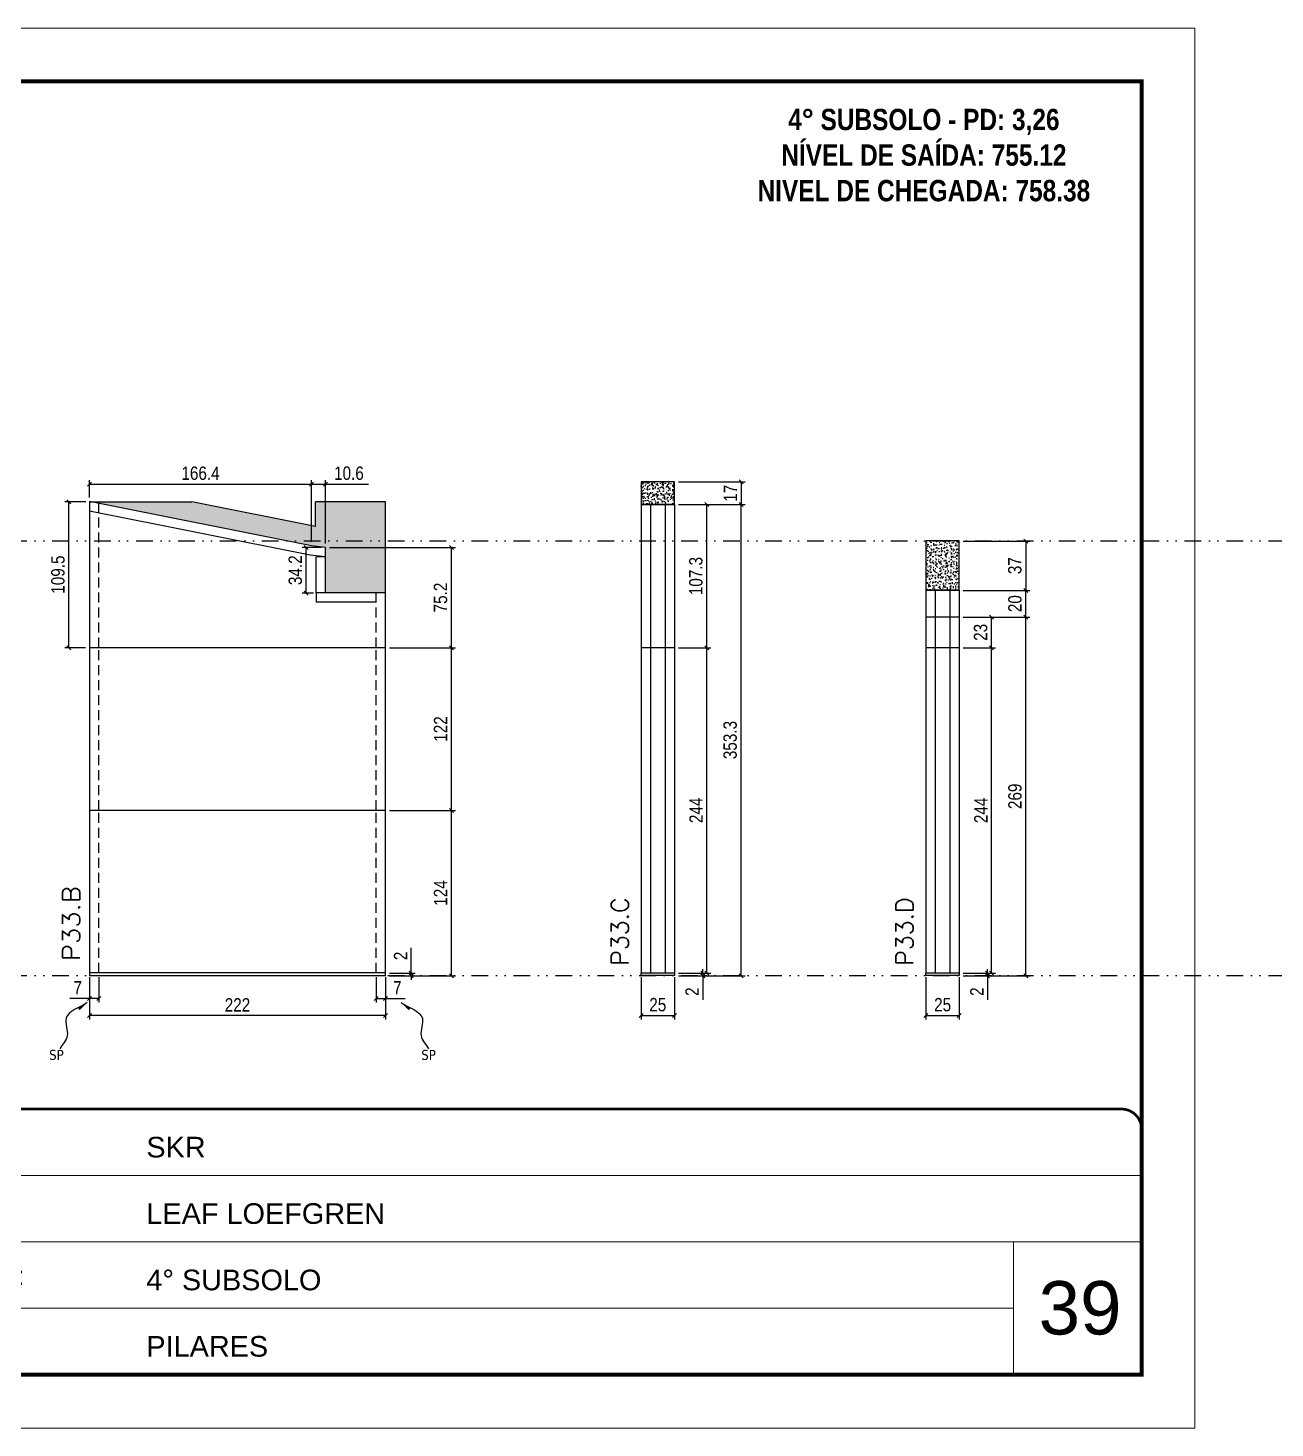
# Model space of a CAD drawing. Header units: millimetres. Extents: x 13777 to 27878, y -21631 to 6985.
# Drawn here: x 18193 to 19129, y -4402 to -3352 of the extents above; entities that cross this region are included whole.
import ezdxf

# ---------------------------------------------------------------- set-up
doc = ezdxf.new("R2010")
doc.units = ezdxf.units.MM
for name, pattern in [('CONTINUO', [0]), ('DASHED', [0.75, 0.5, -0.25]), ('DIVIDE2', [0.625, 0.25, -0.125, 0, -0.125, 0, -0.125]), ('HIDDEN', [0.375, 0.25, -0.125])]:
    doc.linetypes.add(name, pattern=pattern)
for name, color, linetype, lineweight in [('CARIMBO', 255, 'Continuous', 9), ('Folhas', 255, 'Continuous', 9), ('SARRAFO DE PRESSAO', 251, 'DASHED', 9), ('Texto Seção', 7, 'Continuous', 15)]:
    doc.layers.add(name, color=color, linetype=linetype, lineweight=lineweight)
for name, color, linetype in [('COTA', 241, 'Continuous'), ('NOMENCLATURA', 7, 'Continuous'), ('Nível', 160, 'Continuous'), ('Painéis', 200, 'Continuous'), ('SARR_2.2x7', 40, 'Continuous'), ('Sarrafo de Pressão', 42, 'HIDDEN'), ('texto', 7, 'Continuous')]:
    doc.layers.add(name, color=color, linetype=linetype)
doc.styles.add('ARIAL', font='arial.ttf')
doc.styles.add('COTA TECNICA', font='techl___.ttf', dxfattribs={"height": 10})
doc.styles.add('COTA TECNICA-50', font='techl___.ttf', dxfattribs={"height": 10})
doc.styles.add('REGUA-120', font='ROMANS.shx', dxfattribs={"height": 15})
doc.styles.add('ROMANC', font='techb___.ttf', dxfattribs={"height": 2.5})
doc.styles.get("Standard").update_dxf_attribs({"font": 'arial.ttf'})
doc.styles.add('Tecnologia', font='')
doc.styles.get('Tecnologia').set_extended_font_data('Forgotten Futurist')
doc.dimstyles.new('COTA PAINEL-50', dxfattribs={"dimtxt": 10, "dimasz": 3, "dimexe": 3, "dimexo": 3, "dimgap": 3, "dimtad": 1, "dimdec": 1, "dimzin": 12, "dimdsep": 46, "dimtxsty": 'COTA TECNICA-50', "dimblk1": 'OBLIQUE', "dimblk2": 'OBLIQUE', "dimsah": 1, "dimcen": 0.9, "dimclrd": 4, "dimclre": 4, "dimclrt": 240, "dimadec": 1, "dimazin": 3, "dimtfac": 1, "dimtdec": 1, "dimtmove": 0, "dimatfit": 3, "dimfxl": 1, "dimtolj": 1, "dimtzin": 12, "dimarcsym": 0})
doc.dimstyles.new('PAINEL', dxfattribs={"dimtxt": 10, "dimasz": 3, "dimexe": 3, "dimexo": 3, "dimgap": 3, "dimtad": 1, "dimdec": 1, "dimzin": 12, "dimdsep": 46, "dimtxsty": 'COTA TECNICA', "dimblk1": 'OBLIQUE', "dimblk2": 'OBLIQUE', "dimsah": 1, "dimcen": 0.9, "dimclrd": 4, "dimclre": 4, "dimclrt": 240, "dimadec": 1, "dimazin": 3, "dimtfac": 1, "dimtdec": 1, "dimtmove": 0, "dimatfit": 3, "dimfxl": 1, "dimtolj": 1, "dimtzin": 12, "dimarcsym": 0})
doc.dimstyles.get("Standard").update_dxf_attribs({"dimtxt": 0.18, "dimasz": 0.18, "dimexe": 0.18, "dimexo": 0.0625, "dimgap": 0.09, "dimtad": 0, "dimtih": 1, "dimtoh": 1, "dimdec": 4, "dimzin": 0, "dimdsep": 46, "dimtxsty": 'Standard', "dimcen": 0.09, "dimadec": 0, "dimazin": 0, "dimtfac": 1, "dimtdec": 4, "dimtofl": 0, "dimtmove": 0, "dimatfit": 3, "dimfxl": 1, "dimtolj": 1, "dimtzin": 0, "dimarcsym": 0})

# ---------------------------------------------------------------- blocks, each defined once
blk = doc.blocks.new('9999999999')
at = {"color": 30, "linetype": 'CONTINUO'}
for p, q in [((98564.6, 34230.2), (98564.6, 34429.4)), ((98564.6, 34379.6), (99584, 34379.6)), ((98564.6, 34329.8), (99488, 34329.8)), ((99584, 34329.8), (99488, 34329.8)), ((99488, 34329.8), (99488, 34230.2)), ((98564.6, 34280), (99488, 34280))]:
    blk.add_line(p, q, dxfattribs=at)
at = {"color": 30, "linetype": 'CONTINUO', "const_width": 2}
blk.add_lwpolyline([(99584, 34230.2), (99584, 34414.4, 0.414214), (99569, 34429.4), (98229, 34429.4, 0.414214), (98214, 34414.4), (98214, 34245.2, 0.414214), (98229, 34230.2), (99584, 34230.2)], format="xyb", dxfattribs=at)
at = {"layer": 'Folhas'}
blk.add_lwpolyline([(98139, 34190.2), (99624, 34190.2), (99624, 35240.2), (98139, 35240.2)], close=True, dxfattribs=at)
at = {"layer": 'Folhas', "color": 30, "const_width": 3}
blk.add_lwpolyline([(98214, 34230.2), (99584, 34230.2), (99584, 35200.2), (98214, 35200.2)], close=True, dxfattribs=at)
at = {"color": 7, "linetype": 'Continuous', "ltscale": 5, "style": 'ARIAL'}
for s, height, p in [('SKR', 15.48, (98837.7, 34393.1)), ('LEAF LOEFGREN', 15.483, (98837.7, 34343.3)), ('4° SUBSOLO', 15.48, (98837.7, 34293.5)), ('NOVA SISTEMAS CONSTRUTIVOS', 11.059, (98263.2, 34267.2)), ('PILARES', 15.48, (98837.7, 34243.7))]:
    blk.add_text(s, height=height, dxfattribs=at).set_placement(p)
at = {"layer": 'Folhas', "color": 7, "style": 'Tecnologia', "width": 1.5}
for s, p in [('CLIENTE:', (98573.7, 34397.2)), ('OBRA:', (98573.7, 34347.3)), ('PAVIMENTO:', (98573.7, 34297.5)), ('PROJETO:', (98573.7, 34247.7))]:
    blk.add_text(s, height=14, dxfattribs=at).set_placement(p)
blk = doc.blocks.new('_Oblique')
at = {"color": 0, "linetype": 'ByBlock', "lineweight": -2}
blk.add_line((-0.5, -0.5), (0.5, 0.5), dxfattribs=at)
blk = doc.blocks.new('*D974')
at = {"layer": 'COTA', "color": 4, "lineweight": -2, "transparency": 16777216}
for p, q in [((18653.2, -4064.2), (18653.2, -4096.1)), ((18678.2, -4064.2), (18678.2, -4096.1)), ((18653.2, -4093.1), (18678.2, -4093.1))]:
    blk.add_line(p, q, dxfattribs=at)
at = {"layer": 'Defpoints', "color": 0, "transparency": 16777216}
for p in [(18653.2, -4061.2), (18678.2, -4061.2), (18678.2, -4093.1)]:
    blk.add_point(p, dxfattribs=at)
at = {"layer": 'COTA', "color": 4, "lineweight": -2, "transparency": 16777216, "xscale": 3, "yscale": 3, "zscale": 3, "rotation": 180}
blk.add_blockref('_Oblique', (18653.2, -4093.1), dxfattribs=at)
at = {"layer": 'COTA', "color": 4, "lineweight": -2, "transparency": 16777216, "xscale": 3, "yscale": 3, "zscale": 3}
blk.add_blockref('_Oblique', (18678.2, -4093.1), dxfattribs=at)
at = {"layer": 'COTA', "color": 240, "transparency": 16777216, "insert": (18665.7, -4085), "char_height": 10, "attachment_point": 5, "style": 'COTA TECNICA'}
blk.add_mtext('\\A1;25', dxfattribs=at)
blk = doc.blocks.new('*D975')
at = {"layer": 'COTA', "color": 4, "lineweight": -2, "transparency": 16777216}
for p, q in [((18681.2, -4061.2), (18702.4, -4061.2)), ((18681.2, -4063.2), (18702.4, -4063.2)), ((18699.4, -4061.2), (18699.4, -4058.2)), ((18699.4, -4061.2), (18699.4, -4063.2)), ((18699.4, -4063.2), (18699.4, -4081.3))]:
    blk.add_line(p, q, dxfattribs=at)
at = {"layer": 'Defpoints', "color": 0, "transparency": 16777216}
for p in [(18678.2, -4061.2), (18678.2, -4063.2), (18699.4, -4061.2)]:
    blk.add_point(p, dxfattribs=at)
at = {"layer": 'COTA', "color": 4, "lineweight": -2, "transparency": 16777216, "xscale": 3, "yscale": 3, "zscale": 3}
for p, rotation in [((18699.4, -4061.2), 270), ((18699.4, -4063.2), 90)]:
    blk.add_blockref('_Oblique', p, dxfattribs=dict(at, rotation=rotation))
at = {"layer": 'COTA', "color": 240, "transparency": 16777216, "insert": (18691.4, -4075.2), "char_height": 10, "attachment_point": 5, "rotation": 90, "style": 'COTA TECNICA-50'}
blk.add_mtext('\\A1;2', dxfattribs=at)
blk = doc.blocks.new('*D980')
at = {"layer": 'COTA', "color": 4, "linetype": 'ByBlock', "lineweight": -2, "transparency": 16777216}
for p, q in [((18681.2, -3692.8), (18731.2, -3692.8)), ((18728.2, -3692.8), (18728.2, -3709.9)), ((18681.2, -3709.9), (18731.2, -3709.9))]:
    blk.add_line(p, q, dxfattribs=at)
at = {"layer": 'Defpoints', "color": 0, "linetype": 'ByBlock', "transparency": 16777216}
for p in [(18678.2, -3692.8), (18678.2, -3709.9), (18728.2, -3709.9)]:
    blk.add_point(p, dxfattribs=at)
at = {"layer": 'COTA', "color": 4, "linetype": 'ByBlock', "lineweight": -2, "transparency": 16777216, "xscale": 3, "yscale": 3, "zscale": 3}
for p, rotation in [((18728.2, -3692.8), 90), ((18728.2, -3709.9), 270)]:
    blk.add_blockref('_Oblique', p, dxfattribs=dict(at, rotation=rotation))
at = {"layer": 'COTA', "color": 240, "linetype": 'ByBlock', "transparency": 16777216, "insert": (18720.2, -3701.4), "char_height": 10, "attachment_point": 5, "rotation": 90, "style": 'COTA TECNICA'}
blk.add_mtext('\\A1;17', dxfattribs=at)
blk = doc.blocks.new('*D976')
at = {"layer": 'COTA', "color": 4, "lineweight": -2, "transparency": 16777216}
for p, q in [((18681.2, -3709.9), (18731.2, -3709.9)), ((18728.2, -4063.2), (18728.2, -3709.9)), ((18681.2, -4063.2), (18731.2, -4063.2))]:
    blk.add_line(p, q, dxfattribs=at)
at = {"layer": 'Defpoints', "color": 0, "transparency": 16777216}
for p in [(18678.2, -3709.9), (18728.2, -3709.9), (18678.2, -4063.2)]:
    blk.add_point(p, dxfattribs=at)
at = {"layer": 'COTA', "color": 4, "lineweight": -2, "transparency": 16777216, "xscale": 3, "yscale": 3, "zscale": 3}
for p, rotation in [((18728.2, -3709.9), 90), ((18728.2, -4063.2), 270)]:
    blk.add_blockref('_Oblique', p, dxfattribs=dict(at, rotation=rotation))
at = {"layer": 'COTA', "color": 240, "transparency": 16777216, "insert": (18720, -3886.5), "char_height": 10, "attachment_point": 5, "rotation": 90, "style": 'COTA TECNICA-50'}
blk.add_mtext('\\A1;353.3', dxfattribs=at)
blk = doc.blocks.new('*D981')
at = {"layer": 'COTA', "color": 4, "lineweight": -2, "transparency": 16777216}
for p, q in [((18681.2, -3817.2), (18705.5, -3817.2)), ((18702.5, -4061.2), (18702.5, -3817.2)), ((18681.2, -4061.2), (18705.5, -4061.2))]:
    blk.add_line(p, q, dxfattribs=at)
at = {"layer": 'Defpoints', "color": 0, "transparency": 16777216}
for p in [(18678.2, -3817.2), (18702.5, -3817.2), (18678.2, -4061.2)]:
    blk.add_point(p, dxfattribs=at)
at = {"layer": 'COTA', "color": 4, "lineweight": -2, "transparency": 16777216, "xscale": 3, "yscale": 3, "zscale": 3}
for p, rotation in [((18702.5, -3817.2), 90), ((18702.5, -4061.2), 270)]:
    blk.add_blockref('_Oblique', p, dxfattribs=dict(at, rotation=rotation))
at = {"layer": 'COTA', "color": 240, "transparency": 16777216, "insert": (18694.4, -3939.2), "char_height": 10, "attachment_point": 5, "rotation": 90, "style": 'COTA TECNICA'}
blk.add_mtext('\\A1;244', dxfattribs=at)
blk = doc.blocks.new('*D982')
at = {"layer": 'COTA', "color": 4, "lineweight": -2, "transparency": 16777216}
for p, q in [((18681.2, -3709.9), (18705.5, -3709.9)), ((18702.5, -3817.2), (18702.5, -3709.9)), ((18681.2, -3817.2), (18705.5, -3817.2))]:
    blk.add_line(p, q, dxfattribs=at)
at = {"layer": 'Defpoints', "color": 0, "transparency": 16777216}
for p in [(18678.2, -3709.9), (18702.5, -3709.9), (18678.2, -3817.2)]:
    blk.add_point(p, dxfattribs=at)
at = {"layer": 'COTA', "color": 4, "lineweight": -2, "transparency": 16777216, "xscale": 3, "yscale": 3, "zscale": 3}
for p, rotation in [((18702.5, -3709.9), 90), ((18702.5, -3817.2), 270)]:
    blk.add_blockref('_Oblique', p, dxfattribs=dict(at, rotation=rotation))
at = {"layer": 'COTA', "color": 240, "transparency": 16777216, "insert": (18694.3, -3763.5), "char_height": 10, "attachment_point": 5, "rotation": 90, "style": 'COTA TECNICA'}
blk.add_mtext('\\A1;107.3', dxfattribs=at)
blk = doc.blocks.new('*D983')
at = {"layer": 'COTA', "color": 4, "lineweight": -2, "transparency": 16777216}
for p, q in [((18239.5, -4064.2), (18239.5, -4096.1)), ((18461.5, -4064.2), (18461.5, -4096.1)), ((18461.5, -4093.1), (18239.5, -4093.1))]:
    blk.add_line(p, q, dxfattribs=at)
at = {"layer": 'Defpoints', "color": 0, "transparency": 16777216}
for p in [(18239.5, -4061.2), (18461.5, -4061.2), (18239.5, -4093.1)]:
    blk.add_point(p, dxfattribs=at)
at = {"layer": 'COTA', "color": 4, "lineweight": -2, "transparency": 16777216, "xscale": 3, "yscale": 3, "zscale": 3, "rotation": 180}
blk.add_blockref('_Oblique', (18239.5, -4093.1), dxfattribs=at)
at = {"layer": 'COTA', "color": 4, "lineweight": -2, "transparency": 16777216, "xscale": 3, "yscale": 3, "zscale": 3}
blk.add_blockref('_Oblique', (18461.5, -4093.1), dxfattribs=at)
at = {"layer": 'COTA', "color": 240, "transparency": 16777216, "insert": (18350.5, -4085.1), "char_height": 10, "attachment_point": 5, "style": 'COTA TECNICA'}
blk.add_mtext('\\A1;222', dxfattribs=at)
blk = doc.blocks.new('*D984')
at = {"layer": 'COTA', "color": 4, "lineweight": -2, "transparency": 16777216}
for p, q in [((18454.5, -4064.2), (18454.5, -4083.4)), ((18461.5, -4066.2), (18461.5, -4083.4)), ((18454.5, -4080.4), (18461.5, -4080.4)), ((18461.5, -4080.4), (18476.3, -4080.4))]:
    blk.add_line(p, q, dxfattribs=at)
at = {"layer": 'Defpoints', "color": 0, "transparency": 16777216}
for p in [(18454.5, -4061.2), (18461.5, -4063.2), (18461.5, -4080.4)]:
    blk.add_point(p, dxfattribs=at)
at = {"layer": 'COTA', "color": 4, "lineweight": -2, "transparency": 16777216, "xscale": 3, "yscale": 3, "zscale": 3, "rotation": 180}
blk.add_blockref('_Oblique', (18454.5, -4080.4), dxfattribs=at)
at = {"layer": 'COTA', "color": 4, "lineweight": -2, "transparency": 16777216, "xscale": 3, "yscale": 3, "zscale": 3}
blk.add_blockref('_Oblique', (18461.5, -4080.4), dxfattribs=at)
at = {"layer": 'COTA', "color": 240, "transparency": 16777216, "insert": (18470.4, -4072.3), "char_height": 10, "attachment_point": 5, "style": 'COTA TECNICA-50'}
blk.add_mtext('\\A1;7', dxfattribs=at)
blk = doc.blocks.new('*D985')
at = {"layer": 'COTA', "color": 4, "lineweight": -2, "transparency": 16777216}
for p, q in [((18239.5, -4066.2), (18239.5, -4083.4)), ((18246.5, -4064.2), (18246.5, -4083.4)), ((18239.5, -4080.4), (18224.8, -4080.4)), ((18246.5, -4080.4), (18239.5, -4080.4))]:
    blk.add_line(p, q, dxfattribs=at)
at = {"layer": 'Defpoints', "color": 0, "transparency": 16777216}
for p in [(18239.5, -4063.2), (18246.5, -4061.2), (18239.5, -4080.4)]:
    blk.add_point(p, dxfattribs=at)
at = {"layer": 'COTA', "color": 4, "lineweight": -2, "transparency": 16777216, "xscale": 3, "yscale": 3, "zscale": 3, "rotation": 180}
blk.add_blockref('_Oblique', (18239.5, -4080.4), dxfattribs=at)
at = {"layer": 'COTA', "color": 4, "lineweight": -2, "transparency": 16777216, "xscale": 3, "yscale": 3, "zscale": 3}
blk.add_blockref('_Oblique', (18246.5, -4080.4), dxfattribs=at)
at = {"layer": 'COTA', "color": 240, "transparency": 16777216, "insert": (18230.7, -4072.3), "char_height": 10, "attachment_point": 5, "style": 'COTA TECNICA-50'}
blk.add_mtext('\\A1;7', dxfattribs=at)
blk = doc.blocks.new('*D986')
at = {"layer": 'COTA', "color": 4, "lineweight": -2, "transparency": 16777216}
for p, q in [((18480.8, -4061.2), (18480.8, -4042.4)), ((18464.5, -4061.2), (18483.8, -4061.2)), ((18464.5, -4063.2), (18483.8, -4063.2)), ((18480.8, -4063.2), (18480.8, -4061.2)), ((18480.8, -4063.2), (18480.8, -4066.2))]:
    blk.add_line(p, q, dxfattribs=at)
at = {"layer": 'Defpoints', "color": 0, "transparency": 16777216}
for p in [(18461.5, -4061.2), (18461.5, -4063.2), (18480.8, -4063.2)]:
    blk.add_point(p, dxfattribs=at)
at = {"layer": 'COTA', "color": 4, "lineweight": -2, "transparency": 16777216, "xscale": 3, "yscale": 3, "zscale": 3}
for p, rotation in [((18480.8, -4061.2), 270), ((18480.8, -4063.2), 90)]:
    blk.add_blockref('_Oblique', p, dxfattribs=dict(at, rotation=rotation))
at = {"layer": 'COTA', "color": 240, "transparency": 16777216, "insert": (18472.8, -4048.4), "char_height": 10, "attachment_point": 5, "rotation": 90, "style": 'COTA TECNICA-50'}
blk.add_mtext('\\A1;2', dxfattribs=at)
blk = doc.blocks.new('*D987')
at = {"layer": 'COTA', "color": 4, "linetype": 'ByBlock', "lineweight": -2, "transparency": 16777216}
for p, q in [((18464.5, -3939.2), (18513.9, -3939.2)), ((18510.9, -4063.2), (18510.9, -3939.2)), ((18464.5, -4063.2), (18513.9, -4063.2))]:
    blk.add_line(p, q, dxfattribs=at)
at = {"layer": 'Defpoints', "color": 0, "linetype": 'ByBlock', "transparency": 16777216}
for p in [(18461.5, -3939.2), (18510.9, -3939.2), (18461.5, -4063.2)]:
    blk.add_point(p, dxfattribs=at)
at = {"layer": 'COTA', "color": 4, "linetype": 'ByBlock', "lineweight": -2, "transparency": 16777216, "xscale": 3, "yscale": 3, "zscale": 3}
for p, rotation in [((18510.9, -3939.2), 90), ((18510.9, -4063.2), 270)]:
    blk.add_blockref('_Oblique', p, dxfattribs=dict(at, rotation=rotation))
at = {"layer": 'COTA', "color": 240, "linetype": 'ByBlock', "transparency": 16777216, "insert": (18502.8, -4001.2), "char_height": 10, "attachment_point": 5, "rotation": 90, "style": 'COTA TECNICA'}
blk.add_mtext('\\A1;124', dxfattribs=at)
blk = doc.blocks.new('*D988')
at = {"layer": 'COTA', "color": 4, "linetype": 'ByBlock', "lineweight": -2, "transparency": 16777216}
for p, q in [((18464.5, -3939.2), (18513.9, -3939.2)), ((18510.9, -4063.2), (18510.9, -3939.2)), ((18464.5, -4063.2), (18513.9, -4063.2))]:
    blk.add_line(p, q, dxfattribs=at)
at = {"layer": 'Defpoints', "color": 0, "linetype": 'ByBlock', "transparency": 16777216}
for p in [(18461.5, -3939.2), (18510.9, -3939.2), (18461.5, -4063.2)]:
    blk.add_point(p, dxfattribs=at)
at = {"layer": 'COTA', "color": 4, "linetype": 'ByBlock', "lineweight": -2, "transparency": 16777216, "xscale": 3, "yscale": 3, "zscale": 3}
for p, rotation in [((18510.9, -3939.2), 90), ((18510.9, -4063.2), 270)]:
    blk.add_blockref('_Oblique', p, dxfattribs=dict(at, rotation=rotation))
at = {"layer": 'COTA', "color": 240, "linetype": 'ByBlock', "transparency": 16777216, "insert": (18502.8, -4001.2), "char_height": 10, "attachment_point": 5, "rotation": 90, "style": 'COTA TECNICA'}
blk.add_mtext('\\A1;124', dxfattribs=at)
blk = doc.blocks.new('*D989')
at = {"layer": 'COTA', "color": 4, "lineweight": -2, "transparency": 16777216}
for p, q in [((18464.5, -3817.2), (18513.9, -3817.2)), ((18510.9, -3939.2), (18510.9, -3817.2)), ((18464.5, -3939.2), (18513.9, -3939.2))]:
    blk.add_line(p, q, dxfattribs=at)
at = {"layer": 'Defpoints', "color": 0, "transparency": 16777216}
for p in [(18461.5, -3817.2), (18510.9, -3817.2), (18461.5, -3939.2)]:
    blk.add_point(p, dxfattribs=at)
at = {"layer": 'COTA', "color": 4, "lineweight": -2, "transparency": 16777216, "xscale": 3, "yscale": 3, "zscale": 3}
for p, rotation in [((18510.9, -3817.2), 90), ((18510.9, -3939.2), 270)]:
    blk.add_blockref('_Oblique', p, dxfattribs=dict(at, rotation=rotation))
at = {"layer": 'COTA', "color": 240, "transparency": 16777216, "insert": (18502.8, -3878.2), "char_height": 10, "attachment_point": 5, "rotation": 90, "style": 'COTA TECNICA'}
blk.add_mtext('\\A1;122', dxfattribs=at)
blk = doc.blocks.new('*D990')
at = {"layer": 'COTA', "color": 4, "lineweight": -2, "transparency": 16777216}
for p, q in [((18419.5, -3742), (18513.9, -3742)), ((18510.9, -3817.2), (18510.9, -3742)), ((18464.5, -3817.2), (18513.9, -3817.2))]:
    blk.add_line(p, q, dxfattribs=at)
at = {"layer": 'Defpoints', "color": 0, "transparency": 16777216}
for p in [(18416.5, -3742), (18510.9, -3742), (18461.5, -3817.2)]:
    blk.add_point(p, dxfattribs=at)
at = {"layer": 'COTA', "color": 4, "lineweight": -2, "transparency": 16777216, "xscale": 3, "yscale": 3, "zscale": 3}
for p, rotation in [((18510.9, -3742), 90), ((18510.9, -3817.2), 270)]:
    blk.add_blockref('_Oblique', p, dxfattribs=dict(at, rotation=rotation))
at = {"layer": 'COTA', "color": 240, "transparency": 16777216, "insert": (18502.8, -3779.6), "char_height": 10, "attachment_point": 5, "rotation": 90, "style": 'COTA TECNICA'}
blk.add_mtext('\\A1;75.2', dxfattribs=at)
blk = doc.blocks.new('*D991')
at = {"layer": 'COTA', "color": 4, "lineweight": -2, "transparency": 16777216}
for p, q in [((18866.8, -4064.2), (18866.8, -4096.1)), ((18891.8, -4064.2), (18891.8, -4096.1)), ((18866.8, -4093.1), (18891.8, -4093.1))]:
    blk.add_line(p, q, dxfattribs=at)
at = {"layer": 'Defpoints', "color": 0, "transparency": 16777216}
for p in [(18866.8, -4061.2), (18891.8, -4061.2), (18891.8, -4093.1)]:
    blk.add_point(p, dxfattribs=at)
at = {"layer": 'COTA', "color": 4, "lineweight": -2, "transparency": 16777216, "xscale": 3, "yscale": 3, "zscale": 3, "rotation": 180}
blk.add_blockref('_Oblique', (18866.8, -4093.1), dxfattribs=at)
at = {"layer": 'COTA', "color": 4, "lineweight": -2, "transparency": 16777216, "xscale": 3, "yscale": 3, "zscale": 3}
blk.add_blockref('_Oblique', (18891.8, -4093.1), dxfattribs=at)
at = {"layer": 'COTA', "color": 240, "transparency": 16777216, "insert": (18879.3, -4085), "char_height": 10, "attachment_point": 5, "style": 'COTA TECNICA'}
blk.add_mtext('\\A1;25', dxfattribs=at)
blk = doc.blocks.new('*D992')
at = {"layer": 'COTA', "color": 4, "lineweight": -2, "transparency": 16777216}
for p, q in [((18894.8, -4061.2), (18916, -4061.2)), ((18894.8, -4063.2), (18916, -4063.2)), ((18913, -4061.2), (18913, -4058.2)), ((18913, -4061.2), (18913, -4063.2)), ((18913, -4063.2), (18913, -4081.3))]:
    blk.add_line(p, q, dxfattribs=at)
at = {"layer": 'Defpoints', "color": 0, "transparency": 16777216}
for p in [(18891.8, -4061.2), (18891.8, -4063.2), (18913, -4061.2)]:
    blk.add_point(p, dxfattribs=at)
at = {"layer": 'COTA', "color": 4, "lineweight": -2, "transparency": 16777216, "xscale": 3, "yscale": 3, "zscale": 3}
for p, rotation in [((18913, -4061.2), 270), ((18913, -4063.2), 90)]:
    blk.add_blockref('_Oblique', p, dxfattribs=dict(at, rotation=rotation))
at = {"layer": 'COTA', "color": 240, "transparency": 16777216, "insert": (18905, -4075.2), "char_height": 10, "attachment_point": 5, "rotation": 90, "style": 'COTA TECNICA-50'}
blk.add_mtext('\\A1;2', dxfattribs=at)
blk = doc.blocks.new('*D994')
at = {"layer": 'COTA', "color": 4, "linetype": 'ByBlock', "lineweight": -2, "transparency": 16777216}
for p, q in [((18894.8, -3737.2), (18944.8, -3737.2)), ((18941.8, -3737.2), (18941.8, -3774.2)), ((18894.8, -3774.2), (18944.8, -3774.2))]:
    blk.add_line(p, q, dxfattribs=at)
at = {"layer": 'Defpoints', "color": 0, "linetype": 'ByBlock', "transparency": 16777216}
for p in [(18891.8, -3737.2), (18891.8, -3774.2), (18941.8, -3774.2)]:
    blk.add_point(p, dxfattribs=at)
at = {"layer": 'COTA', "color": 4, "linetype": 'ByBlock', "lineweight": -2, "transparency": 16777216, "xscale": 3, "yscale": 3, "zscale": 3}
for p, rotation in [((18941.8, -3737.2), 90), ((18941.8, -3774.2), 270)]:
    blk.add_blockref('_Oblique', p, dxfattribs=dict(at, rotation=rotation))
at = {"layer": 'COTA', "color": 240, "linetype": 'ByBlock', "transparency": 16777216, "insert": (18933.5, -3755.7), "char_height": 10, "attachment_point": 5, "rotation": 90, "style": 'COTA TECNICA'}
blk.add_mtext('\\A1;37', dxfattribs=at)
blk = doc.blocks.new('*D993')
at = {"layer": 'COTA', "color": 4, "lineweight": -2, "transparency": 16777216}
for p, q in [((18894.8, -3794.2), (18944.8, -3794.2)), ((18941.8, -4063.2), (18941.8, -3794.2)), ((18894.8, -4063.2), (18944.8, -4063.2))]:
    blk.add_line(p, q, dxfattribs=at)
at = {"layer": 'Defpoints', "color": 0, "transparency": 16777216}
for p in [(18891.8, -3794.2), (18941.8, -3794.2), (18891.8, -4063.2)]:
    blk.add_point(p, dxfattribs=at)
at = {"layer": 'COTA', "color": 4, "lineweight": -2, "transparency": 16777216, "xscale": 3, "yscale": 3, "zscale": 3}
for p, rotation in [((18941.8, -3794.2), 90), ((18941.8, -4063.2), 270)]:
    blk.add_blockref('_Oblique', p, dxfattribs=dict(at, rotation=rotation))
at = {"layer": 'COTA', "color": 240, "transparency": 16777216, "insert": (18933.6, -3928.7), "char_height": 10, "attachment_point": 5, "rotation": 90, "style": 'COTA TECNICA-50'}
blk.add_mtext('\\A1;269', dxfattribs=at)
blk = doc.blocks.new('*D995')
at = {"layer": 'COTA', "color": 4, "lineweight": -2, "transparency": 16777216}
for p, q in [((18894.8, -3817.2), (18919, -3817.2)), ((18916, -4061.2), (18916, -3817.2)), ((18894.8, -4061.2), (18919, -4061.2))]:
    blk.add_line(p, q, dxfattribs=at)
at = {"layer": 'Defpoints', "color": 0, "transparency": 16777216}
for p in [(18891.8, -3817.2), (18916, -3817.2), (18891.8, -4061.2)]:
    blk.add_point(p, dxfattribs=at)
at = {"layer": 'COTA', "color": 4, "lineweight": -2, "transparency": 16777216, "xscale": 3, "yscale": 3, "zscale": 3}
for p, rotation in [((18916, -3817.2), 90), ((18916, -4061.2), 270)]:
    blk.add_blockref('_Oblique', p, dxfattribs=dict(at, rotation=rotation))
at = {"layer": 'COTA', "color": 240, "transparency": 16777216, "insert": (18908, -3939.2), "char_height": 10, "attachment_point": 5, "rotation": 90, "style": 'COTA TECNICA'}
blk.add_mtext('\\A1;244', dxfattribs=at)
blk = doc.blocks.new('*D996')
at = {"layer": 'COTA', "color": 4, "lineweight": -2, "transparency": 16777216}
for p, q in [((18894.8, -3794.2), (18919, -3794.2)), ((18916, -3817.2), (18916, -3794.2)), ((18894.8, -3817.2), (18919, -3817.2))]:
    blk.add_line(p, q, dxfattribs=at)
at = {"layer": 'Defpoints', "color": 0, "transparency": 16777216}
for p in [(18891.8, -3794.2), (18916, -3794.2), (18891.8, -3817.2)]:
    blk.add_point(p, dxfattribs=at)
at = {"layer": 'COTA', "color": 4, "lineweight": -2, "transparency": 16777216, "xscale": 3, "yscale": 3, "zscale": 3}
for p, rotation in [((18916, -3794.2), 90), ((18916, -3817.2), 270)]:
    blk.add_blockref('_Oblique', p, dxfattribs=dict(at, rotation=rotation))
at = {"layer": 'COTA', "color": 240, "transparency": 16777216, "insert": (18907.8, -3805.7), "char_height": 10, "attachment_point": 5, "rotation": 90, "style": 'COTA TECNICA'}
blk.add_mtext('\\A1;23', dxfattribs=at)
blk = doc.blocks.new('*D997')
at = {"layer": 'COTA', "color": 4, "lineweight": -2, "transparency": 16777216}
for p, q in [((18894.8, -3774.2), (18944.8, -3774.2)), ((18941.8, -3794.2), (18941.8, -3774.2)), ((18894.8, -3794.2), (18944.8, -3794.2))]:
    blk.add_line(p, q, dxfattribs=at)
at = {"layer": 'Defpoints', "color": 0, "transparency": 16777216}
for p in [(18891.8, -3774.2), (18941.8, -3774.2), (18891.8, -3794.2)]:
    blk.add_point(p, dxfattribs=at)
at = {"layer": 'COTA', "color": 4, "lineweight": -2, "transparency": 16777216, "xscale": 3, "yscale": 3, "zscale": 3}
for p, rotation in [((18941.8, -3774.2), 90), ((18941.8, -3794.2), 270)]:
    blk.add_blockref('_Oblique', p, dxfattribs=dict(at, rotation=rotation))
at = {"layer": 'COTA', "color": 240, "transparency": 16777216, "insert": (18933.6, -3784.2), "char_height": 10, "attachment_point": 5, "rotation": 90, "style": 'COTA TECNICA'}
blk.add_mtext('\\A1;20', dxfattribs=at)
blk = doc.blocks.new('*D2142')
at = {"layer": 'COTA', "color": 4, "lineweight": -2, "transparency": 16777216}
for p, q in [((18236.9, -3707.7), (18221, -3707.7)), ((18224, -3817.2), (18224, -3707.7)), ((18236.5, -3817.2), (18221, -3817.2))]:
    blk.add_line(p, q, dxfattribs=at)
at = {"layer": 'Defpoints', "color": 0, "transparency": 16777216}
for p in [(18224, -3707.7), (18239.9, -3707.7), (18239.5, -3817.2)]:
    blk.add_point(p, dxfattribs=at)
at = {"layer": 'COTA', "color": 4, "lineweight": -2, "transparency": 16777216, "xscale": 3, "yscale": 3, "zscale": 3}
for p, rotation in [((18224, -3707.7), 90), ((18224, -3817.2), 270)]:
    blk.add_blockref('_Oblique', p, dxfattribs=dict(at, rotation=rotation))
at = {"layer": 'COTA', "color": 240, "transparency": 16777216, "insert": (18215.9, -3762.4), "char_height": 10, "attachment_point": 5, "rotation": 90, "style": 'COTA TECNICA'}
blk.add_mtext('\\A1;109.5', dxfattribs=at)
blk = doc.blocks.new('*D2143')
at = {"layer": 'COTA', "color": 4, "lineweight": -2, "transparency": 16777216}
for p, q in [((18239.5, -3704.6), (18239.5, -3691.5)), ((18239.5, -3694.5), (18406, -3694.5)), ((18406, -3737.9), (18406, -3691.5))]:
    blk.add_line(p, q, dxfattribs=at)
at = {"layer": 'Defpoints', "color": 0, "transparency": 16777216}
for p in [(18406, -3694.5), (18239.5, -3707.6), (18406, -3740.9)]:
    blk.add_point(p, dxfattribs=at)
at = {"layer": 'COTA', "color": 4, "lineweight": -2, "transparency": 16777216, "xscale": 3, "yscale": 3, "zscale": 3, "rotation": 180}
blk.add_blockref('_Oblique', (18239.5, -3694.5), dxfattribs=at)
at = {"layer": 'COTA', "color": 4, "lineweight": -2, "transparency": 16777216, "xscale": 3, "yscale": 3, "zscale": 3}
blk.add_blockref('_Oblique', (18406, -3694.5), dxfattribs=at)
at = {"layer": 'COTA', "color": 240, "transparency": 16777216, "insert": (18322.8, -3686.4), "char_height": 10, "attachment_point": 5, "style": 'COTA TECNICA'}
blk.add_mtext('\\A1;166.4', dxfattribs=at)
blk = doc.blocks.new('*D2144')
at = {"layer": 'COTA', "color": 4, "lineweight": -2, "transparency": 16777216}
for p, q in [((18406, -3737.9), (18406, -3691.5)), ((18406, -3694.5), (18416.5, -3694.5)), ((18416.5, -3739), (18416.5, -3691.5)), ((18416.5, -3694.5), (18448.7, -3694.5))]:
    blk.add_line(p, q, dxfattribs=at)
at = {"layer": 'Defpoints', "color": 0, "transparency": 16777216}
for p in [(18416.5, -3694.5), (18406, -3740.9), (18416.5, -3742)]:
    blk.add_point(p, dxfattribs=at)
at = {"layer": 'COTA', "color": 4, "lineweight": -2, "transparency": 16777216, "xscale": 3, "yscale": 3, "zscale": 3, "rotation": 180}
blk.add_blockref('_Oblique', (18406, -3694.5), dxfattribs=at)
at = {"layer": 'COTA', "color": 4, "lineweight": -2, "transparency": 16777216, "xscale": 3, "yscale": 3, "zscale": 3}
blk.add_blockref('_Oblique', (18416.5, -3694.5), dxfattribs=at)
at = {"layer": 'COTA', "color": 240, "transparency": 16777216, "insert": (18434.1, -3686.4), "char_height": 10, "attachment_point": 5, "style": 'COTA TECNICA'}
blk.add_mtext('\\A1;10.6', dxfattribs=at)
blk = doc.blocks.new('*D2145')
at = {"layer": 'COTA', "color": 4, "lineweight": -2, "transparency": 16777216}
for p, q in [((18413.5, -3742), (18399.1, -3742)), ((18402.1, -3776.2), (18402.1, -3742)), ((18407.4, -3776.2), (18399.1, -3776.2))]:
    blk.add_line(p, q, dxfattribs=at)
at = {"layer": 'Defpoints', "color": 0, "transparency": 16777216}
for p in [(18402.1, -3742), (18416.5, -3742), (18410.4, -3776.2)]:
    blk.add_point(p, dxfattribs=at)
at = {"layer": 'COTA', "color": 4, "lineweight": -2, "transparency": 16777216, "xscale": 3, "yscale": 3, "zscale": 3}
for p, rotation in [((18402.1, -3742), 90), ((18402.1, -3776.2), 270)]:
    blk.add_blockref('_Oblique', p, dxfattribs=dict(at, rotation=rotation))
at = {"layer": 'COTA', "color": 240, "transparency": 16777216, "insert": (18393.9, -3759.1), "char_height": 10, "attachment_point": 5, "rotation": 90, "style": 'COTA TECNICA'}
blk.add_mtext('\\A1;34.2', dxfattribs=at)

msp = doc.modelspace()

# ---------------------------------------------------------------- hatches: boundary and pattern name
at = {"layer": 'COTA'}
h = msp.add_hatch(dxfattribs=at)
h.set_pattern_fill('AR-CONC', color=256, scale=0.03)
h.paths.add_polyline_path([(18653.25, -3692.84), (18653.25, -3707.71), (18678.25, -3707.71), (18678.25, -3692.84)])
h.paths.add_polyline_path([(18678.25, -3709.87), (18678.25, -3707.71), (18653.25, -3707.71), (18653.25, -3709.87)])
h = msp.add_hatch(dxfattribs=at)
h.set_pattern_fill('AR-CONC', color=256, scale=0.03)
h.set_pattern_definition([(50, (-130.3437, 0), (5.4655401, -0.4781726), [0.5715, -6.2865]), (355, (-130.344, 0), (-1.0573026, 5.7317054), [0.4572, -5.0292175]), (100.451445, (-129.8883, -0.04), (4.4082374, 5.2535326), [0.4857003, -5.3427073]), (46.1842, (-130.344, 1.524), (8.1323712, -1.2612698), [0.85725, -9.42975]), (96.63556, (-129.666, 1.419), (7.122124, 7.4227837), [0.7285507, -8.0140682]), (351.18415, (-130.344, 1.524), (7.122124, 7.4227837), [0.685799, -7.543792]), (21, (-129.5817, 1.143), (4.5484317, -3.0679559), [0.5715, -6.2865]), (326, (-129.582, 1.143), (1.8540609, 5.525639), [0.4572, -5.0292]), (71.451445, (-129.2027, 0.8873), (6.4024926, 2.457683), [0.4857003, -5.3426981]), (37.5, (-130.3437, 0), (0.0926581, 2.53665117), [0, -4.96824, 0, -5.1054, 0, -5.04825]), (7.5, (-130.3437, 0), (2.00458988, 3.00541724), [0, -2.91084, 0, -4.85394, 0, -1.92405]), (327.5, (-132.043, 0), (4.06771786, -0.17186232), [0, -1.905, 0, -5.9436, 0, -7.8867]), (317.5, (-132.805, 0), (4.44387544, 0.7627947), [0, -2.4765, 0, -3.94716, 0, -5.6007])])
h.paths.add_polyline_path([(18416.54, -3776.17), (18461.54, -3776.17), (18461.54, -3727.17), (18337.18, -3727.17), (18405.98, -3740.93), (18416.54, -3741.99)])
h.paths.add_polyline_path([(18408.92, -3707.71), (18408.92, -3726.22), (18316.39, -3707.71), (18239.92, -3707.71), (18337.18, -3727.17), (18461.54, -3727.17), (18461.54, -3707.71)])
h = msp.add_hatch(dxfattribs=at)
h.set_pattern_fill('AR-CONC', color=256, scale=0.03)
h.set_pattern_definition([(50, (0, -10), (5.4655401, -0.4781726), [0.5715, -6.2865]), (355, (0, -10), (-1.0573026, 5.7317054), [0.4572, -5.0292175]), (100.451445, (0.4555, -10.04), (4.4082374, 5.2535326), [0.4857003, -5.3427073]), (46.1842, (0, -8.476), (8.1323712, -1.2612698), [0.85725, -9.42975]), (96.635558, (0.678, -8.581), (7.122124, 7.4227837), [0.7285507, -8.0140682]), (351.18415, (0, -8.476), (7.122124, 7.4227837), [0.685799, -7.543792]), (21, (0.762, -8.857), (4.5484317, -3.0679559), [0.5715, -6.2865]), (326, (0.762, -8.857), (1.8540609, 5.525639), [0.4572, -5.0292]), (71.451445, (1.141, -9.1127), (6.4024926, 2.457683), [0.4857003, -5.3426981]), (37.5, (0, -10), (0.0926581, 2.53665117), [0, -4.96824, 0, -5.1054, 0, -5.04825]), (7.5, (0, -10), (2.00458988, 3.00541724), [0, -2.91084, 0, -4.85394, 0, -1.92405]), (327.5, (-1.6993, -10), (4.06771786, -0.17186232), [0, -1.905, 0, -5.9436, 0, -7.8867]), (317.5, (-2.4613, -10), (4.44387544, 0.7627947), [0, -2.4765, 0, -3.94716, 0, -5.6007])])
h.paths.add_polyline_path([(18891.76, -3737.17), (18866.76, -3737.17), (18866.76, -3774.19), (18891.76, -3774.19)])

# ---------------------------------------------------------------- linework, layer by layer
for p, q in [((18239.92, -3707.71), (18316.39, -3707.71)), ((18408.92, -3726.22), (18316.39, -3707.71)), ((18461.54, -3707.71), (18408.92, -3707.71)), ((18408.92, -3726.22), (18408.92, -3707.71)), ((18461.54, -3776.17), (18461.54, -3707.71)), ((18416.54, -3749.02), (18409.54, -3749.02)), ((18416.54, -3776.17), (18409.54, -3776.17)), ((18409.54, -3776.17), (18409.54, -3783.17))]:
    msp.add_line(p, q, dxfattribs=at)
at = {"layer": 'COTA', "linetype": 'ByBlock'}
for points in [[(18653.25, -3709.87), (18678.25, -3709.87), (18678.25, -3692.84), (18653.25, -3692.84)], [(18866.76, -3774.19), (18891.76, -3774.19), (18891.76, -3737.17), (18866.76, -3737.17)]]:
    msp.add_lwpolyline(points, close=True, dxfattribs=at)
at = {"layer": 'Nível', "color": 4, "linetype": 'DIVIDE2', "ltscale": 50}
for p, q in [((13777.11, -3737.17), (21531.15, -3737.17)), ((13777.11, -4063.17), (21531.15, -4063.17))]:
    msp.add_line(p, q, dxfattribs=at)
at = {"layer": 'Painéis'}
for p, q in [((18405.98, -3740.93), (18239.54, -3707.63)), ((18239.54, -3707.63), (18239.54, -4063.17)), ((18653.25, -3709.87), (18653.25, -4061.17)), ((18653.25, -3709.87), (18678.25, -3709.87)), ((18678.25, -3709.87), (18653.25, -3709.87)), ((18678.25, -3709.87), (18678.25, -4061.17)), ((18416.54, -3741.99), (18405.98, -3740.93)), ((18416.54, -3776.17), (18416.54, -3741.99)), ((18461.54, -3776.17), (18416.54, -3776.17)), ((18461.54, -4063.17), (18461.54, -3776.17)), ((18866.76, -3774.19), (18866.76, -4061.17)), ((18866.76, -3774.19), (18891.76, -3774.19)), ((18891.76, -3774.19), (18866.76, -3774.19)), ((18891.76, -3774.19), (18891.76, -4061.17)), ((18866.76, -3794.17), (18891.76, -3794.17)), ((18239.54, -3817.17), (18461.54, -3817.17)), ((18653.25, -3817.17), (18678.25, -3817.17)), ((18866.76, -3817.17), (18891.76, -3817.17)), ((18239.54, -3939.17), (18461.54, -3939.17)), ((18239.54, -4063.17), (18461.54, -4063.17)), ((18653.25, -4061.17), (18678.25, -4061.17)), ((18653.25, -4061.17), (18678.25, -4061.17)), ((18653.25, -4063.17), (18653.25, -4061.17)), ((18678.25, -4063.17), (18653.25, -4063.17)), ((18678.25, -4061.17), (18678.25, -4063.17)), ((18866.76, -4061.17), (18891.76, -4061.17)), ((18866.76, -4061.17), (18891.76, -4061.17)), ((18866.76, -4063.17), (18866.76, -4061.17)), ((18891.76, -4063.17), (18866.76, -4063.17)), ((18891.76, -4061.17), (18891.76, -4063.17))]:
    msp.add_line(p, q, dxfattribs=at)
msp.add_lwpolyline([(18461.54, -4061.17), (18239.54, -4061.17), (18239.54, -4063.17), (18461.54, -4063.17)], close=True, dxfattribs=at)
at = {"layer": 'SARR_2.2x7'}
for p, q in [((18404.94, -3747.86), (18239.54, -3714.77)), ((18660.25, -3709.87), (18660.25, -4061.17)), ((18671.25, -3709.87), (18671.25, -4061.17)), ((18416.54, -3749.02), (18404.94, -3747.86)), ((18409.54, -3776.17), (18409.54, -3749.02)), ((18873.76, -3774.19), (18873.76, -3794.17)), ((18884.76, -3774.19), (18884.76, -3794.17)), ((18454.54, -3783.17), (18409.54, -3783.17)), ((18873.76, -3794.17), (18873.76, -4061.17)), ((18884.76, -3794.17), (18884.76, -4061.17))]:
    msp.add_line(p, q, dxfattribs=at)
at = {"layer": 'Sarrafo de Pressão', "ltscale": 30}
for p, q in [((18246.54, -3817.17), (18246.54, -3709.03)), ((18454.54, -3817.17), (18454.54, -3776.17)), ((18246.54, -3939.17), (18246.54, -3817.17)), ((18454.54, -3939.17), (18454.54, -3817.17)), ((18246.54, -4061.17), (18246.54, -3939.17)), ((18454.54, -4061.17), (18454.54, -3939.17))]:
    msp.add_line(p, q, dxfattribs=at)

# ---------------------------------------------------------------- block references
at = {"layer": 'SARRAFO DE PRESSAO', "color": 6, "linetype": 'ByBlock'}
msp.add_blockref('9999999999', (-80555.51, -38592.65), dxfattribs=at)

# ---------------------------------------------------------------- texts
at = {"layer": 'CARIMBO', "style": 'ARIAL'}
msp.add_text('39', height=40, dxfattribs=at).set_placement((18951.33, -4332.3))
at = {"layer": 'NOMENCLATURA', "color": 2, "insert": (18865.25, -3386.39), "char_height": 16, "attachment_point": 2, "style": 'ROMANC'}
msp.add_mtext_dynamic_manual_height_columns('\\P4° SUBSOLO - PD: 3,26\\PNÍVEL DE SAÍDA: 755.12\\PNIVEL DE CHEGADA: 758.38', width=300.2766, gutter_width=1, heights=[0], dxfattribs=at)
at = {"layer": 'texto', "color": 0, "char_height": 7.5, "attachment_point": 5}
for insert in [(18214.76, -4122.66), (18493.78, -4122.66)]:
    msp.add_mtext('{\\fTahoma|b0|i0|c0|p34;\\C4;SP}', dxfattribs=dict(at, insert=insert))
at = {"layer": 'Texto Seção', "style": 'REGUA-120', "width": 1.1}
msp.add_text('P33.B', height=13, rotation=90, dxfattribs=at).set_placement((18232.29, -4052.4))
at = {"layer": 'Texto Seção', "char_height": 13, "width": 370.6998, "attachment_point": 7, "rotation": 90, "style": 'REGUA-120'}
for s, insert in [('P33.C', (18643.8, -4055.75)), ('P33.D', (18857.31, -4055.75))]:
    msp.add_mtext(s, dxfattribs=dict(at, insert=insert))

# ---------------------------------------------------------------- dimensions: what is measured, and where the dimension line sits
at = {"layer": 'COTA'}
for base, p1, p2, dimstyle, picture, middle in [((18405.98, -3694.5), (18239.54, -3707.63), (18405.98, -3740.93), 'PAINEL', '*D2143', (18322.76, -3686.4)), ((18416.54, -3694.5), (18405.98, -3740.93), (18416.54, -3741.99), 'PAINEL', '*D2144', (18434.1, -3686.4)), ((18461.54, -4080.41), (18454.54, -4061.17), (18461.54, -4063.17), 'COTA PAINEL-50', '*D984', (18470.4, -4072.33))]:
    dim = msp.add_linear_dim(base=base, p1=p1, p2=p2, dimstyle=dimstyle, dxfattribs=at)
    dim.commit()
    dim.dimension.update_dxf_attribs({"geometry": picture, "text_midpoint": middle})
at = {"layer": 'COTA', "linetype": 'ByBlock'}
for base, p1, p2, picture, middle in [((18728.24, -3709.87), (18678.25, -3692.84), (18678.25, -3709.87), '*D980', (18720.16, -3701.35)), ((18941.75, -3774.19), (18891.76, -3737.17), (18891.76, -3774.19), '*D994', (18933.53, -3755.68))]:
    dim = msp.add_linear_dim(base=base, p1=p1, p2=p2, angle=90, dimstyle='PAINEL', dxfattribs=at)
    dim.commit()
    dim.dimension.update_dxf_attribs({"geometry": picture, "text_midpoint": middle})
at = {"layer": 'COTA'}
for base, p1, p2, angle, dimstyle, picture, middle in [((18224.01, -3707.71), (18239.54, -3817.17), (18239.92, -3707.71), 90, 'PAINEL', '*D2142', (18215.87, -3762.44)), ((18728.24, -3709.87), (18678.25, -4063.17), (18678.25, -3709.87), 90, 'COTA PAINEL-50', '*D976', (18720.02, -3886.52)), ((18702.51, -3709.87), (18678.25, -3817.17), (18678.25, -3709.87), 90, 'PAINEL', '*D982', (18694.3, -3763.52)), ((18402.09, -3741.99), (18410.38, -3776.17), (18416.54, -3741.99), 90, 'PAINEL', '*D2145', (18393.87, -3759.08)), ((18941.75, -3794.17), (18891.76, -4063.17), (18891.76, -3794.17), 90, 'COTA PAINEL-50', '*D993', (18933.62, -3928.67)), ((18916.03, -3794.17), (18891.76, -3817.17), (18891.76, -3794.17), 90, 'PAINEL', '*D996', (18907.81, -3805.67)), ((18510.9, -3817.17), (18461.54, -3939.17), (18461.54, -3817.17), 90, 'PAINEL', '*D989', (18502.85, -3878.17)), ((18702.51, -3817.17), (18678.25, -4061.17), (18678.25, -3817.17), 90, 'PAINEL', '*D981', (18694.44, -3939.17)), ((18916.03, -3817.17), (18891.76, -4061.17), (18891.76, -3817.17), 90, 'PAINEL', '*D995', (18907.96, -3939.17)), ((18239.54, -4080.41), (18246.54, -4061.17), (18239.54, -4063.17), 180, 'COTA PAINEL-50', '*D985', (18230.67, -4072.33))]:
    dim = msp.add_linear_dim(base=base, p1=p1, p2=p2, angle=angle, dimstyle=dimstyle, dxfattribs=at)
    dim.commit()
    dim.dimension.update_dxf_attribs({"geometry": picture, "text_midpoint": middle})
for base, p1, p2, angle, override, picture, middle in [((18510.9, -3741.99), (18461.54, -3817.17), (18416.54, -3741.99), 90, {"dimtmove": 1}, '*D990', (18502.79, -3779.58)), ((18239.54, -4093.06), (18461.54, -4061.17), (18239.54, -4061.17), 180, {"dimarcsym": 2}, '*D983', (18350.54, -4085.06))]:
    dim = msp.add_linear_dim(base=base, p1=p1, p2=p2, angle=angle, dimstyle='PAINEL', override=override, dxfattribs=at)
    dim.commit()
    dim.dimension.update_dxf_attribs({"geometry": picture, "text_midpoint": middle})
for base, p1, p2, dimstyle, picture, middle in [((18941.75, -3774.19), (18891.76, -3794.17), (18891.76, -3774.19), 'PAINEL', '*D997', (18941.75, -3784.18)), ((18480.8, -4063.17), (18461.54, -4061.17), (18461.54, -4063.17), 'COTA PAINEL-50', '*D986', (18480.8, -4048.42)), ((18699.44, -4061.17), (18678.25, -4063.17), (18678.25, -4061.17), 'COTA PAINEL-50', '*D975', (18699.44, -4075.22)), ((18912.96, -4061.17), (18891.76, -4063.17), (18891.76, -4061.17), 'COTA PAINEL-50', '*D992', (18912.96, -4075.22))]:
    dim = msp.add_linear_dim(base=base, p1=p1, p2=p2, angle=90, dimstyle=dimstyle, dxfattribs=at)
    dim.commit()
    dim.dimension.update_dxf_attribs({"geometry": picture, "text_midpoint": middle, "dimtype": 160})
at = {"layer": 'COTA', "linetype": 'ByBlock'}
for picture in ['*D987', '*D988']:
    dim = msp.add_aligned_dim(p1=(18461.54, -4063.17), p2=(18461.54, -3939.17), distance=-49.37, dimstyle='PAINEL', dxfattribs=at)
    dim.commit()
    dim.dimension.update_dxf_attribs({"geometry": picture, "text_midpoint": (18502.83, -4001.17)})
at = {"layer": 'COTA'}
for base, p1, p2, picture, middle in [((18678.25, -4093.06), (18653.25, -4061.17), (18678.25, -4061.17), '*D974', (18665.75, -4084.95)), ((18891.76, -4093.06), (18866.76, -4061.17), (18891.76, -4061.17), '*D991', (18879.26, -4084.95))]:
    dim = msp.add_linear_dim(base=base, p1=p1, p2=p2, dimstyle='PAINEL', override={"dimarcsym": 2}, dxfattribs=at)
    dim.commit()
    dim.dimension.update_dxf_attribs({"geometry": picture, "text_midpoint": middle})

# ---------------------------------------------------------------- leaders
at = {"layer": 'COTA', "path_type": 1}
for points in [[(18237.71, -4083.35), (18221.92, -4095.18), (18222.85, -4108.19), (18217.3, -4117.97)], [(18473.37, -4083.35), (18489.15, -4095.18), (18488.23, -4108.19), (18493.78, -4117.97)]]:
    msp.add_leader(points, dimstyle='Standard', override={"dimasz": 8}, dxfattribs=at)

doc.saveas('drawing.dxf')
